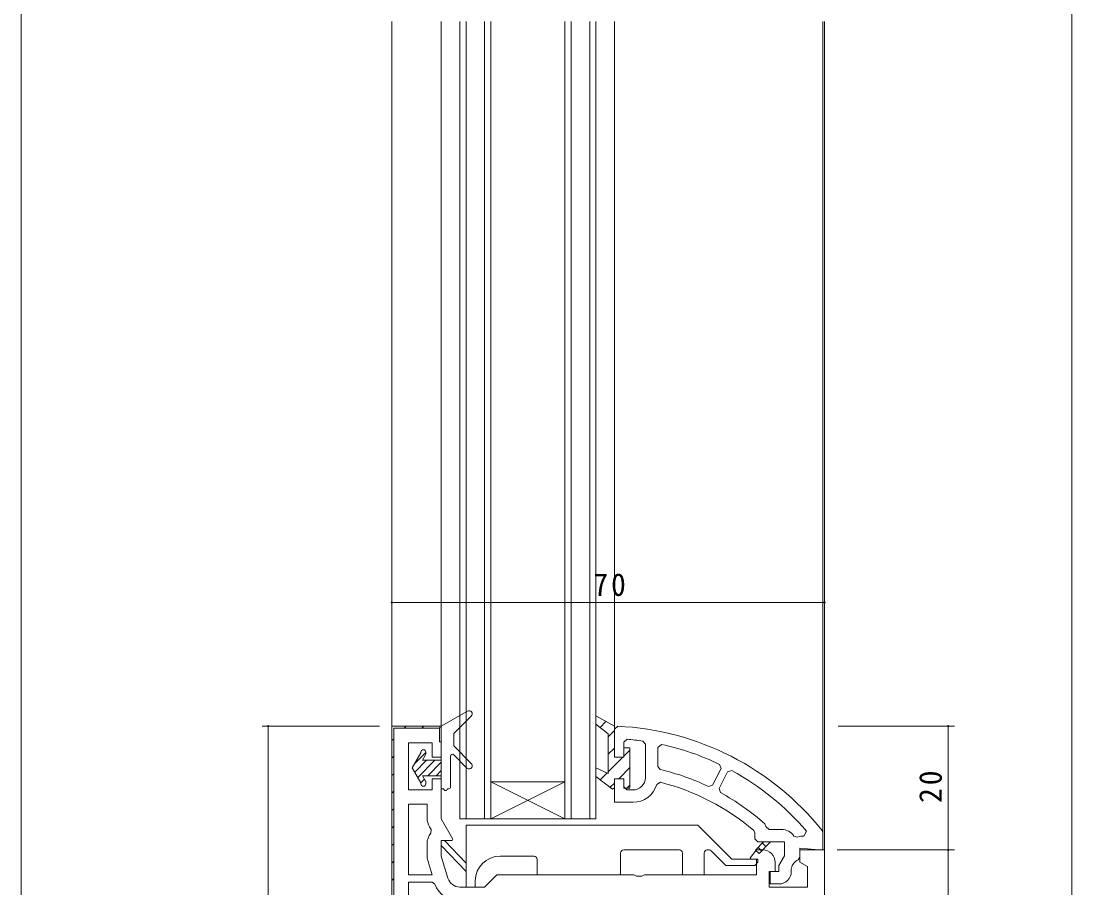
# Model space of a CAD drawing. Units: millimetres on the paper. Extents: x -420 to 373, y -297 to 267.
# Drawn here: x -417.7 to -247.7, y -138.9 to 1.2 of the extents above; entities that cross this region are included whole.
import ezdxf

# ---------------------------------------------------------------- set-up
doc = ezdxf.new("R2010")
doc.units = ezdxf.units.MM
for name, color, linetype, lineweight in [('0-1_YKK_ZWAK', 7, 'Continuous', 9), ('0-3_YKK_12', 2, 'Continuous', 9), ('0-4_YKK_D', 6, 'Continuous', 9), ('0-6_YKK_13', 4, 'Continuous', 9), ('0-7_YKK_11', 7, 'Continuous', 9)]:
    doc.layers.add(name, color=color, linetype=linetype, lineweight=lineweight)
doc.styles.add('ＭＳ ゴシック', font='')
doc.styles.get('ＭＳ ゴシック').set_extended_font_data('MS Gothic')

msp = doc.modelspace()

# ---------------------------------------------------------------- linework, layer by layer
at = {"layer": '0-1_YKK_ZWAK'}
msp.add_line((-417.7, -260.6), (-417.7, 264.4), dxfattribs=at)
at = {"layer": '0-3_YKK_12'}
for p, q in [((-357.725, 1.162), (-357.725, -218.229)), ((-349.725, 1.162), (-349.725, -113.254)), ((-346.725, -127.754), (-346.725, 1.162)), ((-345.725, -127.754), (-345.725, 1.162)), ((-342.725, -127.754), (-342.725, 1.162)), ((-341.725, -127.754), (-341.725, 1.162)), ((-329.725, -127.754), (-329.725, 1.162)), ((-328.725, -127.754), (-328.725, 1.162)), ((-325.725, -127.754), (-325.725, 1.162)), ((-324.725, -127.754), (-324.725, 1.162)), ((-321.725, 1.162), (-321.725, -113.256)), ((-288.025, 1.162), (-288.025, -129.931)), ((-287.725, 1.162), (-287.725, -173.254)), ((-329.725, -121.754), (-341.725, -121.754)), ((-329.725, -127.754), (-341.725, -121.754)), ((-341.725, -127.754), (-329.725, -121.754)), ((-346.725, -127.754), (-324.725, -127.754))]:
    msp.add_line(p, q, dxfattribs=at)
at = {"layer": '0-4_YKK_D'}
for p, q in [((-247.725, 171.246), (-247.725, -165.754)), ((-357.725, -92.754), (-287.725, -92.754)), ((-359.726, -112.754), (-378.725, -112.754)), ((-377.725, -202.754), (-377.725, -112.754)), ((-285.526, -112.757), (-266.725, -112.757)), ((-267.725, -112.757), (-267.725, -132.754)), ((-285.725, -132.754), (-266.725, -132.754)), ((-285.725, -132.754), (-266.725, -132.754)), ((-267.725, -163.754), (-267.725, -132.754))]:
    msp.add_line(p, q, dxfattribs=at)
for centre, start, end in [((-357.725, -92.754), 0, 180), ((-357.725, -92.754), 180, 0), ((-287.725, -92.754), 0, 180), ((-287.725, -92.754), 180, 0), ((-377.725, -112.754), 90, 270), ((-377.725, -112.754), 270, 90), ((-267.725, -112.757), 90, 270), ((-267.725, -112.757), 270, 90), ((-267.725, -132.754), 90, 270), ((-267.725, -132.754), 90, 270), ((-267.725, -132.754), 270, 90), ((-267.725, -132.754), 270, 90)]:
    msp.add_arc(centre, 0.106, start, end, dxfattribs=at)
at = {"layer": '0-6_YKK_13'}
for p, q in [((-345.474, -110.32), (-349.725, -112.754)), ((-347.725, -113.954), (-344.872, -111.108)), ((-349.725, -122.854), (-349.725, -112.754)), ((-347.725, -115.954), (-347.725, -113.954)), ((-354.425, -119.504), (-353.025, -117.079)), ((-354.051, -118.857), (-352.225, -117.031)), ((-353.025, -117.079), (-353.025, -116.954)), ((-352.225, -117.187), (-352.225, -116.954)), ((-347.725, -115.954), (-344.872, -118.808)), ((-354.032, -120.185), (-352.102, -118.254)), ((-353.539, -121.039), (-350.755, -118.254)), ((-352.78, -118.254), (-352.279, -117.387)), ((-352.78, -118.254), (-349.725, -118.254)), ((-351.908, -120.754), (-349.725, -118.572)), ((-348.225, -122.554), (-348.225, -117.593)), ((-345.579, -119.515), (-347.713, -117.381)), ((-354.425, -119.504), (-353.025, -121.929)), ((-350.561, -120.754), (-349.725, -119.919)), ((-353.046, -121.893), (-352.46, -121.307)), ((-353.025, -122.054), (-353.025, -121.929)), ((-352.78, -120.754), (-352.279, -121.622)), ((-352.78, -120.754), (-349.725, -120.754)), ((-352.225, -122.054), (-352.225, -121.822)), ((-349.725, -122.854), (-349.325, -122.854)), ((-348.725, -122.854), (-348.525, -122.854)), ((-308.224, -128.754), (-345.724, -128.754)), ((-345.724, -128.754), (-345.724, -138.754)), ((-302.724, -134.254), (-308.224, -128.754)), ((-349.724, -132.054), (-349.724, -131.254)), ((-349.724, -131.254), (-349.224, -131.254)), ((-345.724, -136.232), (-349.724, -132.054)), ((-349.224, -131.254), (-345.724, -134.917)), ((-340.224, -133.754), (-334.724, -133.754)), ((-320.224, -132.754), (-311.224, -132.754)), ((-306.724, -132.754), (-306.411, -132.754)), ((-306.058, -132.901), (-303.704, -135.254)), ((-345.724, -138.754), (-344.224, -138.754)), ((-344.224, -138.754), (-344.224, -137.754))]:
    msp.add_line(p, q, dxfattribs=at)
for points in [[(-334.224, -134.254), (-334.224, -136.754), (-320.724, -136.754), (-320.724, -133.254)], [(-310.724, -133.254), (-310.724, -136.754), (-307.224, -136.754), (-307.224, -133.254)], [(-303.704, -135.254), (-299.024, -135.254), (-298.524, -134.754), (-298.524, -134.254), (-302.724, -134.254)]]:
    msp.add_lwpolyline(points, dxfattribs=at)
for centre, radius, start, end in [((-345.225, -110.754), 0.5, 314.92854, 119.79002), ((-352.625, -116.954), 0.4, 0, 180), ((-352.625, -117.187), 0.4, 330, 0), ((-347.925, -117.593), 0.3, 45.00002, 180), ((-345.225, -119.161), 0.5, 224.99983, 45), ((-352.625, -122.054), 0.4, 180, 0), ((-352.625, -121.822), 0.4, 0, 30), ((-349.025, -122.854), 0.3, 180, 0), ((-348.525, -122.554), 0.3, 270, 0), ((-340.224, -137.754), 4, 90, 180), ((-334.724, -134.254), 0.5, 0, 90), ((-320.224, -133.254), 0.5, 90, 180), ((-311.224, -133.254), 0.5, 0, 90), ((-306.724, -133.254), 0.5, 90, 180), ((-306.411, -133.254), 0.5, 45, 90)]:
    msp.add_arc(centre, radius, start, end, dxfattribs=at)
at = {"layer": '0-7_YKK_11'}
for p, q in [((-324.043, -112.946), (-323.092, -111.996)), ((-355.706, -113.054), (-355.406, -112.754)), ((-352.878, -113.054), (-352.578, -112.754)), ((-350.096, -113.101), (-349.884, -112.889)), ((-349.725, -113.254), (-349.725, -115.254)), ((-322.725, -114.457), (-321.725, -113.457)), ((-357.725, -115.073), (-357.425, -114.773)), ((-322.725, -113.975), (-322.725, -120.391)), ((-322.725, -117.286), (-321.725, -116.286)), ((-320.238, -117.627), (-319.225, -116.614)), ((-357.725, -117.901), (-357.425, -117.601)), ((-322.725, -120.114), (-320.354, -117.743)), ((-357.725, -120.73), (-357.425, -120.43)), ((-324.023, -121.412), (-322.914, -120.303)), ((-321.039, -121.256), (-319.225, -119.442)), ((-314.34, -119.749), (-314.725, -119.263)), ((-303.42, -120.152), (-304.782, -122.826)), ((-302.735, -119.94), (-303.42, -120.152)), ((-322.417, -122.634), (-321.725, -121.942)), ((-320.225, -121.456), (-320.225, -122.556)), ((-319.71, -122.756), (-319.225, -122.271)), ((-314.281, -121.822), (-314.883, -122.168)), ((-357.725, -123.558), (-357.425, -123.258)), ((-355.025, -136.754), (-355.025, -125.354)), ((-357.725, -126.387), (-357.425, -126.087)), ((-357.725, -129.215), (-357.425, -128.915)), ((-292.689, -130.506), (-292.105, -130.684)), ((-291.071, -130.529), (-290.66, -129.704)), ((-357.725, -132.044), (-357.425, -131.744)), ((-299.025, -130.956), (-298.525, -131.456)), ((-298.525, -131.456), (-294.225, -131.456)), ((-297.924, -132.921), (-298.489, -132.355)), ((-297.217, -132.213), (-297.782, -131.648)), ((-296.51, -131.506), (-296.56, -131.456)), ((-357.725, -134.872), (-357.425, -134.572)), ((-357.725, -137.7), (-357.425, -137.4)), ((-355.025, -137.954), (-355.025, -178.454))]:
    msp.add_line(p, q, dxfattribs=at)
for points in [[(-322.725, -113.975), (-322.725, -120.391), (-324.725, -119.46), (-324.725, -120.877), (-322.055, -122.91), (-321.725, -122.738), (-321.725, -121.256), (-320.225, -121.256), (-320.225, -122.756), (-319.225, -122.756), (-319.225, -116.256), (-320.225, -116.256), (-320.225, -117.756), (-321.725, -117.756), (-321.725, -112.756), (-324.725, -111.088), (-324.725, -112.413)], [(-296.459, -131.456), (-298.342, -133.339), (-298.908, -132.773), (-297.591, -131.456)]]:
    msp.add_lwpolyline(points, close=True, dxfattribs=at)
for points in [[(-357.725, -202.754), (-357.725, -112.754), (-349.725, -112.754), (-349.725, -117.754), (-351.225, -117.754), (-351.225, -115.454), (-355.025, -115.454), (-355.025, -123.054), (-351.225, -123.054), (-351.225, -121.254), (-349.725, -121.254), (-349.725, -127.754), (-347.835, -131.027), (-347.966, -131.254), (-349.725, -131.254), (-349.725, -133.754), (-348.653, -137.329)], [(-349.725, -113.254), (-349.725, -115.254), (-350.025, -115.254), (-350.025, -113.054), (-357.425, -113.054), (-357.425, -202.454), (-344.025, -202.454), (-344.025, -200.254), (-343.725, -200.254), (-343.725, -202.254)], [(-321.202, -112.757), (-321.725, -113.256), (-321.725, -117.556)], [(-319.683, -114.86), (-320.225, -115.358), (-320.225, -117.556)], [(-316.725, -121.056), (-316.725, -115.643), (-317.154, -115.148)], [(-314.725, -119.263), (-314.725, -116.186), (-314.118, -115.698)], [(-304.717, -118.926), (-304.488, -119.604), (-305.85, -122.278), (-306.511, -122.503)], [(-303.42, -120.152), (-304.782, -122.826), (-304.577, -123.492)], [(-318.725, -125.056), (-321.725, -125.056), (-321.725, -121.456)], [(-320.225, -122.556), (-319.725, -123.056), (-318.725, -123.056)], [(-355.025, -136.754), (-355.025, -125.354), (-352.025, -125.354), (-352.025, -127.62)], [(-351.65, -129.02), (-351.39, -129.47), (-351.43, -130.028)], [(-297.385, -128.556), (-297.217, -128.943), (-296.717, -129.456), (-294.725, -129.456)], [(-299.025, -130.956), (-299.025, -130.006), (-299.2, -129.626)], [(-292.014, -134.364), (-291.725, -133.911), (-291.725, -132.478), (-288.025, -132.802), (-288.025, -129.931), (-288.134, -129.619)], [(-352.025, -131.754), (-352.025, -134.092), (-351.226, -136.754), (-355.025, -136.754)], [(-298.525, -131.456), (-294.225, -131.456), (-294.225, -133.697), (-295.125, -135.256), (-295.125, -136.256), (-296.525, -136.256), (-296.525, -138.256), (-295.125, -138.256)], [(-346.737, -138.754), (-342.725, -138.754), (-340.725, -136.754), (-318.591, -136.754), (-318.158, -137.004), (-317.292, -137.004), (-316.859, -136.754), (-298.725, -136.754), (-298.725, -134.254), (-299.63, -134.254), (-299.746, -134.009), (-298.725, -132.754), (-297.725, -132.754)], [(-295.725, -134.754), (-295.725, -136.254), (-296.725, -136.254), (-296.725, -138.754), (-290.525, -138.754), (-290.525, -135.447), (-291.725, -134.754), (-291.725, -132.754), (-287.725, -132.754), (-287.725, -163.754)], [(-293.125, -136.256), (-293.125, -135.813), (-293.11, -135.692)], [(-355.025, -137.954), (-355.025, -178.454), (-342.925, -178.454), (-342.925, -141.054), (-346.737, -141.054)], [(-350.758, -138.277), (-351.226, -137.954), (-355.025, -137.954)]]:
    msp.add_lwpolyline(points, dxfattribs=at)
for centre, radius, start, end in [((-323.291, -157.708), 45, 38.62424, 87.33907), ((-323.291, -157.708), 43, 81.7943, 85.187), ((-323.291, -157.708), 43, 64.40886, 77.68326), ((-323.291, -157.708), 39, 64.5159, 76.73137), ((-323.291, -157.708), 43, 40.63692, 61.44263), ((-318.725, -121.056), 2, 270, 359.99998), ((-318.725, -121.056), 4, 269.99998, 343.86119), ((-323.291, -157.708), 37, 49.37383, 75.90544), ((-323.291, -157.708), 39, 48.37411, 61.32433), ((-349.225, -127.62), 2.8, 179.99998, 210), ((-349.225, -131.754), 2.8, 141.94031, 180), ((-294.725, -131.956), 2.5, 35.45689, 90.00002), ((-291.225, -133.024), 2.5, 86.45901, 110.6167), ((-297.725, -134.754), 2, 0, 89.99998), ((-291.17, -136.178), 2, 114.96335, 165.9453), ((-346.737, -136.754), 2, 196.69922, 270), ((-295.125, -136.256), 2, 270, 359.99998), ((-346.737, -136.754), 4.3, 200.74236, 270.00002)]:
    msp.add_arc(centre, radius, start, end, dxfattribs=at)

# ---------------------------------------------------------------- texts
at = {"layer": '0-4_YKK_D', "color": 3, "insert": (-325.125, -91.754), "char_height": 3.666, "attachment_point": 7, "style": 'ＭＳ ゴシック'}
msp.add_mtext('\\T1.21;\\W0.95;70', dxfattribs=at)
at = {"layer": '0-4_YKK_D', "color": 3, "insert": (-268.725, -125.155), "char_height": 3.666, "attachment_point": 7, "rotation": 90, "style": 'ＭＳ ゴシック'}
msp.add_mtext('\\T1.21;\\W0.95;20', dxfattribs=at)

doc.saveas('drawing.dxf')
